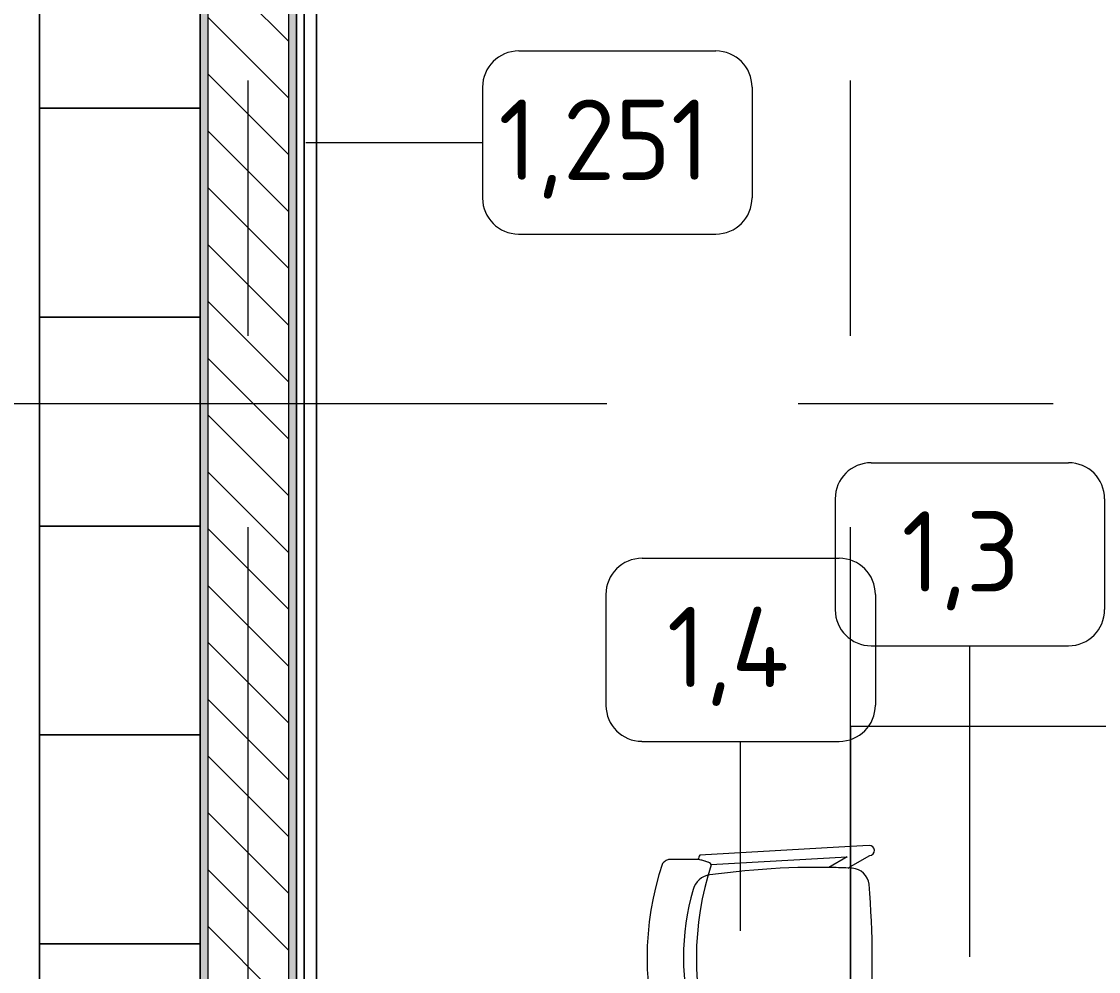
# Model space of a CAD drawing. Header units: millimetres. Extents: x 957 to 217451, y -8553 to 29000.
# Drawn here: x 41439 to 44120, y 2186 to 4551 of the extents above; entities that cross this region are included whole.
import ezdxf

# ---------------------------------------------------------------- set-up
doc = ezdxf.new("R2010")
doc.units = ezdxf.units.MM
doc.linetypes.add('Осевая', pattern=[3175, 635, -476.25, 1587.5, -476.25])
for name, color, linetype, lineweight in [('A-WALL', 7, 'Continuous', 9), ('I-FURN-IDEN', 7, 'Continuous', 9), ('I-WALL', 7, 'Continuous', 9), ('Оси-2', 7, 'Осевая', 9)]:
    doc.layers.add(name, color=color, linetype=linetype, lineweight=lineweight)
doc.layers.add('A-WALL-FNSH-1', color=9, linetype='Continuous', lineweight=9, true_color=0x808080)
doc.layers.add('I-FURN-1', color=9, linetype='Continuous', lineweight=9, true_color=0x808080)
doc.styles.add('GOST Common_4', font='GOST_Common.ttf', dxfattribs={"height": 200})
pattern_1 = [(0, (29493.174, 0), (121.92, 30.48), [10.058, -81.382, 10.058, -81.382, -487.68]), (0, (29493.174, 0), (121.92, 30.48), [-182.88, 10.058, -172.822, 10.058, -81.382, -213.36]), (0, (29493.174, 0), (121.92, 30.48), [-457.2, 10.058, -50.902, 10.058, -142.342]), (120, (29538.894, 15.24), (-87.356454, 90.34582), [10.058, -81.382, 10.058, -81.382, -487.68]), (120, (29538.894, 15.24), (-87.356454, 90.34582), [-182.88, 10.058, -172.822, 10.058, -81.382, -213.36]), (120, (29538.894, 15.24), (-87.356454, 90.34582), [-457.2, 10.058, -50.902, 10.058, -142.342]), (240, (29554.134, 76.2), (-34.563546, -120.82582), [10.058, -81.382, 10.058, -81.382, -487.68]), (240, (29554.134, 76.2), (-34.563546, -120.82582), [-182.88, 10.058, -172.822, 10.058, -81.382, -213.36]), (240, (29554.134, 76.2), (-34.563546, -120.82582), [-457.2, 10.058, -50.902, 10.058, -142.342])]

# ---------------------------------------------------------------- blocks, each defined once
blk = doc.blocks.new('Chair_1 noor 78578 - 1_4-V67-План расстановки мебели и оборудования 3 этажа в осях 1-12')
at = {"layer": 'I-FURN-1'}
for p, q in [((-130.5, 405.7), (-130.5, 344.8)), ((359.1, 344.8), (359.1, 405.7)), ((-141.2, 329.7), (-162.5, -46)), ((391.1, -46), (369.8, 329.7)), ((-136.5, -37.1), (-117.3, 302)), ((345.9, 302), (365.1, -37.1)), ((-110.2, 8.6), (-136.5, -37.1)), ((365.1, -37.1), (338.8, 8.6)), ((-162.5, -46), (-165.1, -92)), ((-139.7, -93.5), (-112.3, -46)), ((-112.3, -46), (-108.8, -39.9)), ((337.4, -39.9), (340.9, -46)), ((340.9, -46), (368.3, -93.5)), ((393.7, -92), (391.1, -46))]:
    blk.add_line(p, q, dxfattribs=at)
for centre, radius, start, end in [((114.3, -271.9), 732.8, 71.3174, 108.6833), ((114.3, -239.2), 609.6, 73.8265, 106.1735), ((114.3, -279.3), 660.4, 111.7, 112.7563), ((-37.4, 344.8), 93.1, 180, 204.9864), ((-37.4, 344.8), 93.1, 186.4785, 204.9864), ((114.3, -408), 746, 71.9445, 107.8276), ((-41.4, 297.5), 50.8, 106.1735, 171.9659), ((270, 297.5), 50.8, 8.0341, 73.8265), ((266, 344.8), 93.1, 334.477, 360), ((266, 344.8), 93.1, 335.0136, 353.5215), ((114.3, -279.3), 660.4, 67.2437, 68.3), ((-116, 308.2), 6.35, 204.9864, 258.4091), ((-116, 308.2), 6.35, 204.9864, 287.8276), ((1798.9, 37.7), 1909.3, 171.9659, 182.5127), ((-1570.3, 37.7), 1909.3, 357.4873, 8.0341), ((344.3, 307.4), 6.35, 281.4186, 334.477), ((344.6, 308.2), 6.35, 281.5909, 335.0136), ((1798.9, 37.7), 1909.3, 180.8761, 182.3307), ((-1570.3, 37.7), 1909.3, 357.6693, 359.1239), ((1798.9, 37.7), 1909.3, 182.5127, 182.6261), ((-64, -47.7), 44.5, 182.6261, 265.0912), ((292.6, -47.7), 44.4, 275.9396, 357.3739), ((-1570.3, 37.7), 1909.3, 357.3739, 357.4873), ((-152.4, -92.7), 12.7, 176.75, 326.75), ((-152.4, -92.7), 12.7, 326.75, 356.75), ((114.8, 2033.8), 2133.6, 265.0912, 274.9044), ((381, -92.7), 12.7, 183.25, 3.25)]:
    blk.add_arc(centre, radius, start, end, dxfattribs=at)
for points in [[(-120.4, 422.3), (-122, 420.8), (-124.7, 417.8), (-127.8, 413.5), (-129.8, 409.4), (-130.4, 406.9), (-130.5, 405.7)], [(359.1, 405.7), (359, 406.9), (358.4, 409.4), (356.4, 413.5), (353.3, 417.8), (350.6, 420.8), (349, 422.3)]]:
    blk.add_open_spline(points, degree=3, dxfattribs=at)
blk = doc.blocks.new('Стол базовый прямоугольный - 1_3-25460678-План расстановки мебели и оборудования 3 этажа в осях 1-12')
at = {"layer": 'I-FURN-1'}
for p, q in [((800, 350), (-800, 350)), ((-800, 350), (-800, -350)), ((800, -350), (800, 350)), ((-800, -350), (800, -350))]:
    blk.add_line(p, q, dxfattribs=at)
blk = doc.blocks.new('Зеркало обычное - Доска-29329998-План расстановки мебели и оборудования 3 этажа в осях 1-12')
at = {"layer": 'I-FURN-1'}
for p, q in [((2025, 60), (-2025, 60)), ((-2025, 60), (-2025, 40)), ((-2025, 40), (-2025, 59.3)), ((2005, 60), (-2005, 60)), ((-2005, 60), (-2005, 40)), ((2005, 60), (-2005, 60)), ((-2005, 40), (-2005, 60)), ((-2005, 40), (-2005, 59.3)), ((-2005, 40), (-2005, 59.3)), ((2005, 40), (2005, 60)), ((2005, 60), (2005, 40)), ((2005, 59.3), (2005, 40)), ((2005, 40), (2005, 59.3)), ((2025, 40), (2025, 60)), ((2025, 59.3), (2025, 40)), ((-2025, 40), (2025, 40)), ((-2020, 40), (-2025, 40)), ((-2005, 40), (-2020, 40)), ((-2005, 40), (2005, 40)), ((2005, 40), (-2005, 40)), ((2005, 40), (-2005, 40)), ((-2005, 40), (2005, 40)), ((2005, 40), (-2005, 40)), ((2025, 40), (2005, 40))]:
    blk.add_line(p, q, dxfattribs=at)
blk = doc.blocks.new('шкаф 1_112 - шкаф 1_112-31117176-План расстановки мебели и оборудования 3 этажа в осях 1-12')
at = {"layer": 'I-FURN-1'}
for p, q in [((-400, 6070), (-400, 0)), ((0, 1), (0, 6070)), ((-400, 4335), (-400, 3815)), ((-400, 3815), (-400, 4335)), ((0, 3815), (0, 4335)), ((0, 4335), (0, 3815)), ((-400, 3815), (0, 3815)), ((-400, 3815), (0, 3815)), ((0, 3815), (-400, 3815)), ((0, 3815), (-400, 3815)), ((-400, 3815), (-400, 3295)), ((-400, 3295), (-400, 3815)), ((-400, 3815), (0, 3815)), ((0, 3295), (0, 3815)), ((0, 3815), (0, 3295)), ((0, 3295), (-400, 3295)), ((0, 3295), (-400, 3295)), ((-400, 3295), (-400, 2775)), ((-400, 2775), (-400, 3295)), ((-400, 3295), (0, 3295)), ((-400, 3295), (0, 3295)), ((0, 3295), (-400, 3295)), ((0, 2775), (0, 3295)), ((0, 3295), (0, 2775)), ((0, 2775), (-400, 2775)), ((-400, 2775), (0, 2775)), ((0, 2775), (-400, 2775)), ((0, 2775), (-400, 2775)), ((-400, 2775), (-400, 2255)), ((-400, 2255), (-400, 2775)), ((-400, 2775), (0, 2775)), ((0, 2255), (0, 2775)), ((0, 2775), (0, 2255)), ((0, 2255), (-400, 2255)), ((0, 2255), (-400, 2255)), ((-400, 2255), (-400, 1735)), ((-400, 1735), (-400, 2255)), ((-400, 2255), (0, 2255)), ((-400, 2255), (0, 2255)), ((0, 2255), (-400, 2255)), ((0, 1735), (0, 2255)), ((0, 2255), (0, 1735)), ((0, 1735), (-400, 1735)), ((-400, 1735), (0, 1735)), ((0, 1735), (-400, 1735)), ((0, 1735), (-400, 1735)), ((-400, 1735), (-400, 1215)), ((-400, 1215), (-400, 1735)), ((-400, 1735), (0, 1735)), ((0, 1215), (0, 1735)), ((0, 1735), (0, 1215))]:
    blk.add_line(p, q, dxfattribs=at)
blk = doc.blocks.new('Марка_Мебель - В прямоуг_Balcon_Марка-25523697-План расстановки мебели и оборудования 3 этажа в осях 1-12')
at = {"layer": 'I-FURN-IDEN'}
for p, q in [((-2.455, 2.278), (2.455, 2.278)), ((-3.355, 1.378), (-3.355, -1.384)), ((3.355, 1.378), (3.355, -1.378)), ((-2.461, -2.278), (2.455, -2.278))]:
    blk.add_line(p, q, dxfattribs=at)
for centre, radius, start, end in [((-2.455, 1.378), 0.9, 90, 180), ((2.455, 1.378), 0.9, 0, 90), ((-2.461, -1.384), 0.893, 180, 270), ((2.455, -1.378), 0.9, 270, 0)]:
    blk.add_arc(centre, radius, start, end, dxfattribs=at)

msp = doc.modelspace()

# ---------------------------------------------------------------- hatches: boundary and pattern name
at = {"layer": 'I-WALL'}
h = msp.add_hatch(dxfattribs=at)
h.set_pattern_fill('FP_8', color=256, style=0, pattern_type=2)
h.set_pattern_definition([(135, (29493.17, 0), (-70.7107, -70.7107), [])])
h.paths.add_polyline_path([(42103.2, 500), (42103.1, 7300), (41903.2, 7300), (41903.2, 500), (42001.4, 500)])
h = msp.add_hatch(dxfattribs=at)
h.set_pattern_fill('FP_34', color=256, style=0, pattern_type=2)
h.set_pattern_definition(pattern_1)
h.paths.add_polyline_path([(42103.2, 500), (42123.2, 500), (42123.2, 970), (42103.2, 970), (42103.2, 681.1)])
h.paths.add_polyline_path([(42122.5, 1470), (42122.5, 5600), (42103.2, 5600), (42103.2, 1470), (42120.4, 1470)])
h.paths.add_polyline_path([(42103.2, 7200), (42123.2, 7200), (42123.2, 7280), (42103.2, 7280)])
h = msp.add_hatch(dxfattribs=at)
h.set_pattern_fill('FP_34', color=256, style=0, pattern_type=2)
h.set_pattern_definition(pattern_1)
h.paths.add_polyline_path([(41903.2, 500), (41903.2, 7050), (41883.2, 7050), (41883.2, 500)])

# ---------------------------------------------------------------- linework, layer by layer
at = {"layer": 'A-WALL'}
for p, q in [((41903.2, 500), (41903.2, 7300)), ((42103.2, 7300), (42103.2, 500)), ((42123.2, 7280), (42123.2, 520)), ((41883.2, 520), (41883.2, 7050))]:
    msp.add_line(p, q, dxfattribs=at)
at = {"layer": 'A-WALL-FNSH-1'}
for p, q in [((42124.2, 521), (42124.2, 7279)), ((41882.2, 7049), (41882.2, 521.7))]:
    msp.add_line(p, q, dxfattribs=at)
at = {"layer": 'I-FURN-1'}
for p, q in [((42173.2, 1470), (42173.2, 5509)), ((42173.2, 5509), (42173.2, 1470))]:
    msp.add_line(p, q, dxfattribs=at)
at = {"layer": 'I-FURN-IDEN'}
for p, q in [((42146.2, 4249.5), (42586.6, 4249.5)), ((43800.1, 2222.7), (43800.1, 2996.9)), ((43229.3, 2287.2), (43229.3, 2759.1))]:
    msp.add_line(p, q, dxfattribs=at)
at = {"layer": 'Оси-2'}
for p, q in [((42003.2, 593.7), (42003.2, 24898.1)), ((43503.2, 593.7), (43503.2, 24898.1)), ((27497.7, 3600), (65753.2, 3600))]:
    msp.add_line(p, q, dxfattribs=at)

# ---------------------------------------------------------------- block references
at = {"layer": 'I-FURN-1'}
msp.add_blockref('шкаф 1_112 - шкаф 1_112-31117176-План расстановки мебели и оборудования 3 этажа в осях 1-12', (41883.2, 520), dxfattribs=at)
for name, p, rotation in [('Зеркало обычное - Доска-29329998-План расстановки мебели и оборудования 3 этажа в осях 1-12', (42182.5, 3490), 90.00000000000017), ('Стол базовый прямоугольный - 1_3-25460678-План расстановки мебели и оборудования 3 этажа в осях 1-12', (43853.1, 1996), 270.0000000000001), ('Chair_1 noor 78578 - 1_4-V67-План расстановки мебели и оборудования 3 этажа в осях 1-12', (43457.1, 2106.3), 90)]:
    msp.add_blockref(name, p, dxfattribs=dict(at, rotation=rotation))
at = {"layer": 'I-FURN-IDEN', "xscale": 99.99999999999993, "yscale": 99.99999999999993, "zscale": 99.99999999999993}
for p in [(42922.1, 4249.5), (43800.1, 3224.7), (43229.3, 2986.9)]:
    msp.add_blockref('Марка_Мебель - В прямоуг_Balcon_Марка-25523697-План расстановки мебели и оборудования 3 этажа в осях 1-12', p, dxfattribs=at)

# ---------------------------------------------------------------- texts
at = {"layer": 'I-FURN-IDEN', "char_height": 200, "attachment_point": 1, "style": 'GOST Common_4'}
for s, insert, width in [('1,251', (42626.1, 4356.5), 681.434), ('1,3', (43630.1, 3331.7), 376.793), ('1,4', (43045.8, 3093.9), 408.861)]:
    msp.add_mtext(s, dxfattribs=dict(at, insert=insert, width=width))

doc.saveas('drawing.dxf')
